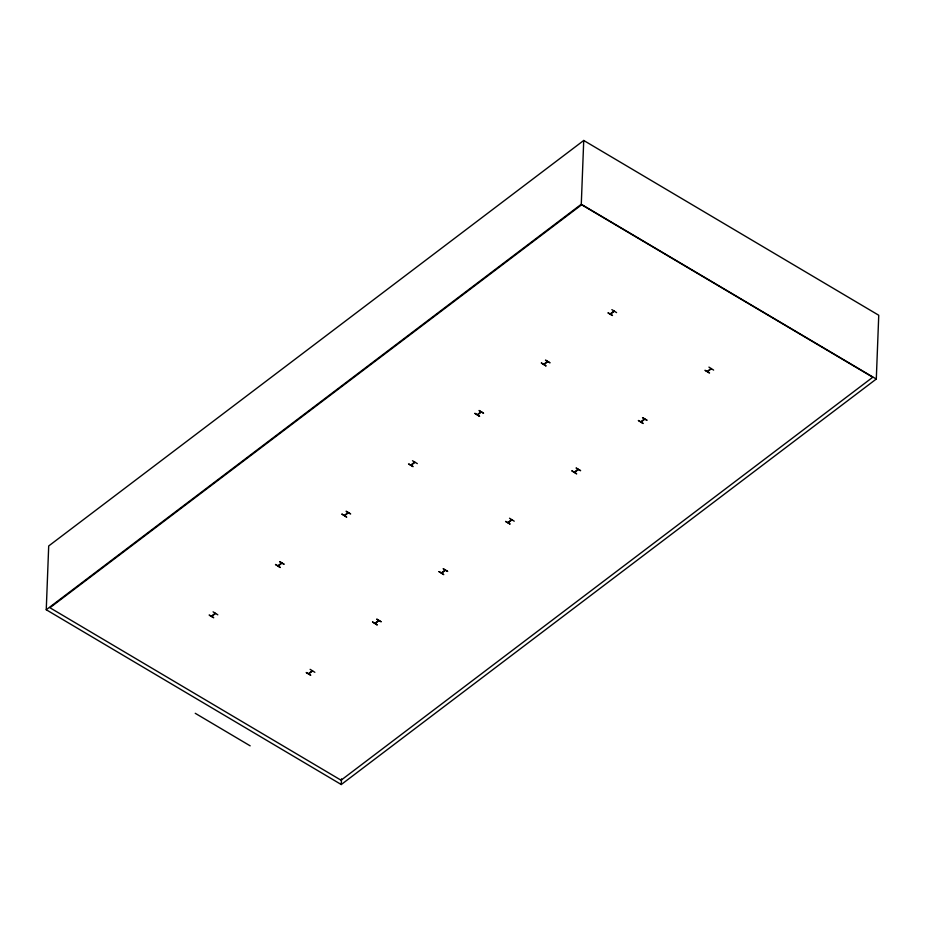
<?xml version="1.0" encoding="UTF-8"?>
<svg xmlns="http://www.w3.org/2000/svg" width="925" height="925" viewBox="0 0 925 925"><rect width="100%" height="100%" fill="white"/><g stroke="black" fill="none" stroke-linecap="round" stroke-linejoin="round"><path stroke-width="1.39" d="M46.25 609.748L48.701 545.97L583.733 140.473L878.75 315.252L876.299 379.03L341.267 784.527L46.25 609.748L581.282 204.263L583.733 140.473M341.267 784.527L341.487 778.85M213.085 611.841L217.803 614.824M412.481 460.731L417.325 463.61M611.864 309.621L616.582 312.604M215.213 613.287L211.339 616.235C203.685 611.876 219.04 620.976 211.663 616.42L215.537 613.483M414.608 462.176L410.723 465.113C403.08 460.766 418.435 469.865 411.047 465.31L414.92 462.373M613.992 311.066L610.118 314.003C602.476 309.655 617.831 318.743 610.442 314.199L614.316 311.251M310.129 669.342L314.847 672.313M509.525 518.22L514.231 521.203M708.908 367.109L713.626 370.092M312.257 670.787L308.383 673.724C300.729 669.365 316.084 678.464 308.707 673.909L312.581 670.972M511.652 519.665L507.767 522.613C500.124 518.254 515.479 527.354 508.091 522.798L511.976 519.862M711.036 368.555L707.163 371.492C699.52 367.144 714.875 376.232 707.486 371.688L711.36 368.751M581.282 204.263L876.299 379.03M195.244 713.302L250.166 745.839M581.64 204.772L49.927 607.737L341.059 780.214L872.772 377.238L581.64 204.772M275.534 564.516L280.252 567.499L278.124 566.054L281.998 563.117C289.641 567.464 274.286 558.365 281.674 562.92L277.801 565.857L275.534 564.516M341.996 514.15L346.713 517.121L344.586 515.676L348.459 512.739C356.113 517.098 340.758 507.998 348.135 512.554L344.262 515.491L341.996 514.15M474.93 413.406L479.636 416.389L477.508 414.932L481.393 411.995C489.036 416.354 473.681 407.254 481.069 411.81L477.184 414.747L474.93 413.406M541.391 363.028L546.097 366.011L543.981 364.566L547.854 361.629C555.497 365.976 540.142 356.888 547.531 361.432L543.657 364.369L541.391 363.028M372.578 622.005L377.296 624.988L375.168 623.543L379.042 620.606C386.685 624.953 371.33 615.865 378.718 620.409L374.845 623.346L372.578 622.005M439.04 571.638L443.757 574.622L441.63 573.176L445.503 570.228C453.158 574.587 437.803 565.487 445.179 570.043L441.306 572.98L439.04 571.638M571.974 470.894L576.68 473.877L574.552 472.432L578.437 469.495C586.08 473.843 570.725 464.743 578.113 469.299L574.228 472.236L571.974 470.894M638.435 420.528L643.153 423.5L641.025 422.054L644.898 419.118C652.541 423.477 637.186 414.377 644.575 418.933L640.701 421.869L638.435 420.528"/></g></svg>
